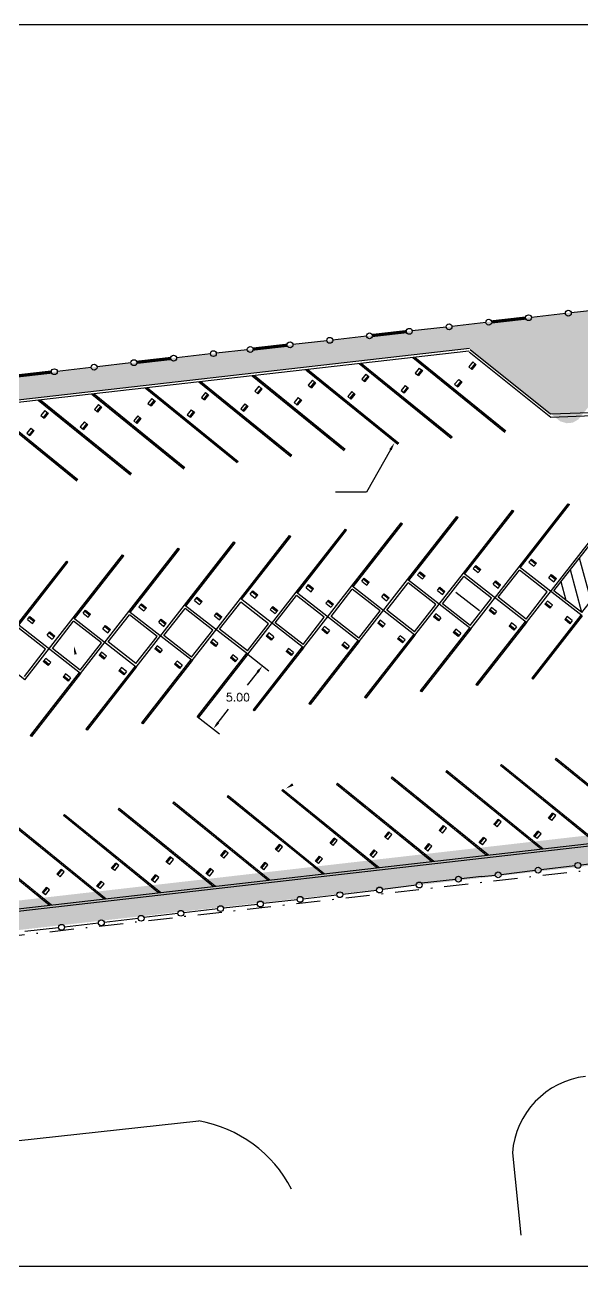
# Model space of a CAD drawing. Extents: x 506 to 706, y 928 to 1038.
# Drawn here: x 627.3 to 662.1, y 927.6 to 1005.2 of the extents above; entities that cross this region are included whole.
import ezdxf

# ---------------------------------------------------------------- set-up
doc = ezdxf.new("R2010")
doc.units = 0
doc.header["$LTSCALE"] = 3
doc.header["$MEASUREMENT"] = 0
doc.header["$PDMODE"] = 34
doc.header["$PDSIZE"] = 0.8
doc.linetypes.add('DASHDOT', pattern=[1, 0.5, -0.25, 0, -0.25])
doc.layers.get('0').update_dxf_attribs({"color": 3, "linetype": 'CONTINUOUS'})
doc.layers.get('Defpoints').update_dxf_attribs({"linetype": 'CONTINUOUS'})
for name, color, linetype in [('BARDA-REJA', 160, 'CONTINUOUS'), ('CAJON', 37, 'CONTINUOUS'), ('GUAR', 2, 'CONTINUOUS'), ('HAYCH', 30, 'CONTINUOUS'), ('LIN-ESCALERA', 41, 'CONTINUOUS'), ('P', 7, 'CONTINUOUS'), ('PLACA-POLIU', 5, 'DASHDOT'), ('SIMBOLOS-ALUMBRADO', 62, 'CONTINUOUS'), ('TEX-ALUMBRADO', 2, 'CONTINUOUS'), ('TEXT', 2, 'CONTINUOUS'), ('TOPE', 200, 'CONTINUOUS')]:
    doc.layers.add(name, color=color, linetype=linetype)
doc.layers.add('ED_GEN', color=7, linetype='CONTINUOUS', lineweight=13)
doc.styles.add('LETRAS2', font='ROMANS.SHX')
doc.dimstyles.new('COT', dxfattribs={"dimtxt": 0.5, "dimasz": 0.5, "dimexe": 0.5, "dimexo": 5, "dimgap": 0.5, "dimtad": 0, "dimtih": 1, "dimtoh": 1, "dimzin": 1, "dimdsep": 46, "dimtxsty": 'LETRAS2', "dimcen": 0.5, "dimclrd": 8, "dimclre": 8, "dimclrt": 2, "dimadec": 0, "dimazin": 0, "dimtfac": 1, "dimtix": 1, "dimtofl": 0, "dimtmove": 0, "dimatfit": 0, "dimfxl": 1, "dimtolj": 1, "dimtzin": 0, "dimarcsym": 0})
pattern_1 = [(40, (1271.9695, 616.589), (-0.060261338, 0.071816667), [])]
pattern_2 = [(0, (1271.9695, 616.589), (0.21875, 0.4375), [0, -0.4375])]

# ---------------------------------------------------------------- blocks, each defined once
blk = doc.blocks.new('TOPE')
at = {"layer": 'TOPE'}
for p, q in [((-0.311, 0.252), (-0.153, 0.446)), ((-0.311, 0.252), (0, 0)), ((-0.2, 0.388), (0.11, 0.136)), ((-0.185, 0.407), (0.126, 0.155)), ((-0.169, 0.427), (0.142, 0.175)), ((-0.153, 0.446), (0.157, 0.194)), ((0, 0), (0.157, 0.194))]:
    blk.add_line(p, q, dxfattribs=at)
blk = doc.blocks.new('*D135')
at = {"color": 8, "linetype": 'ByBlock'}
for p, q in [((622.694, 975.77), (621.187, 975.598)), ((621.74, 975.158), (621.873, 973.987)), ((622.177, 971.317), (622.044, 972.487)), ((623.244, 970.935), (621.737, 970.763))]:
    blk.add_line(p, q, dxfattribs=at)
for points in [[(621.823, 975.168), (621.657, 975.149), (621.683, 975.655)], [(622.26, 971.326), (622.095, 971.307), (622.234, 970.82)]]:
    blk.add_solid(points, dxfattribs=at)
at = {"layer": 'Defpoints', "color": 0, "linetype": 'ByBlock'}
for p in [(627.661, 976.336), (621.683, 975.655), (628.212, 971.501)]:
    blk.add_point(p, dxfattribs=at)
at = {"color": 2, "linetype": 'ByBlock', "insert": (621.959, 973.237), "char_height": 0.5, "attachment_point": 5, "style": 'LETRAS2'}
blk.add_mtext('\\A1;5.02', dxfattribs=at)
blk = doc.blocks.new('*D140')
at = {"color": 8, "linetype": 'ByBlock'}
for p, q in [((641.162, 965.94), (642.557, 964.852)), ((641.855, 964.765), (641.21, 963.939)), ((638.087, 961.999), (639.482, 960.911)), ((639.395, 961.613), (640.04, 962.439))]:
    blk.add_line(p, q, dxfattribs=at)
for points in [[(641.789, 964.817), (641.921, 964.714), (642.163, 965.159)], [(639.329, 961.664), (639.461, 961.561), (639.087, 961.218)]]:
    blk.add_solid(points, dxfattribs=at)
at = {"layer": 'Defpoints', "color": 0, "linetype": 'ByBlock'}
for p in [(637.221, 969.016), (634.145, 965.075), (642.163, 965.159)]:
    blk.add_point(p, dxfattribs=at)
at = {"color": 2, "linetype": 'ByBlock', "insert": (640.625, 963.189), "char_height": 0.5, "attachment_point": 5, "style": 'LETRAS2'}
blk.add_mtext('\\A1;5.00', dxfattribs=at)

msp = doc.modelspace()

# ---------------------------------------------------------------- hatches: boundary and pattern name
at = {"layer": 'CAJON'}
h = msp.add_hatch(dxfattribs=at)
h.set_pattern_fill('ANSI31', color=256, scale=0.75, angle=355, style=0)
h.set_pattern_definition([(40, (1353.86256, 625.96103), (-0.060261338, 0.071816667), [])])
h.paths.add_polyline_path([(660.437, 959.313), (660.5, 959.391), (666.515, 954.512), (666.376, 954.496)])
h = msp.add_hatch(dxfattribs=at)
h.set_pattern_fill('ANSI31', color=256, scale=0.75, angle=355, style=0)
h.set_pattern_definition([(40, (1347.03814, 625.18003), (-0.060261338, 0.071816667), [])])
h.paths.add_polyline_path([(653.613, 958.532), (653.676, 958.61), (659.691, 953.731), (659.552, 953.715)])
h = msp.add_hatch(dxfattribs=at)
h.set_pattern_fill('ANSI31', color=256, scale=0.75, angle=355, style=0)
h.set_pattern_definition([(40, (1350.45035, 625.57053), (-0.060261338, 0.071816667), [])])
h.paths.add_polyline_path([(657.025, 958.922), (657.088, 959), (663.103, 954.121), (662.964, 954.106)])
h = msp.add_hatch(dxfattribs=at)
h.set_pattern_fill('ANSI31', color=256, scale=0.75, angle=355, style=0)
h.set_pattern_definition([(40, (1340.213715, 624.39902), (-0.060261338, 0.071816667), [])])
h.paths.add_polyline_path([(646.788, 957.751), (646.851, 957.829), (652.866, 952.95), (652.727, 952.934)])
h = msp.add_hatch(dxfattribs=at)
h.set_pattern_fill('ANSI31', color=256, scale=0.75, angle=355, style=0)
h.set_pattern_definition([(40, (1343.62593, 624.78952), (-0.060261338, 0.071816667), [])])
h.paths.add_polyline_path([(650.201, 958.141), (650.264, 958.219), (656.279, 953.34), (656.139, 953.325)])
h = msp.add_hatch(dxfattribs=at)
h.set_pattern_fill('ANSI31', color=256, scale=0.75, angle=355, style=0)
h.set_pattern_definition([(40, (1333.38929, 623.61802), (-0.060261338, 0.071816667), [])])
h.paths.add_polyline_path([(639.964, 956.97), (640.027, 957.048), (646.042, 952.169), (645.903, 952.153)])
h = msp.add_hatch(dxfattribs=at)
h.set_pattern_fill('ANSI31', color=256, scale=0.75, angle=355, style=0)
h.set_pattern_definition([(40, (1336.8015, 624.00852), (-0.060261338, 0.071816667), [])])
h.paths.add_polyline_path([(643.376, 957.36), (643.439, 957.438), (649.454, 952.559), (649.315, 952.544)])
h = msp.add_hatch(dxfattribs=at)
h.set_pattern_fill('ANSI31', color=256, scale=0.75, angle=355, style=0)
h.set_pattern_definition([(40, (1326.56487, 622.83702), (-0.060261338, 0.071816667), [])])
h.paths.add_polyline_path([(633.14, 956.189), (633.203, 956.267), (639.218, 951.388), (639.078, 951.372)])
h = msp.add_hatch(dxfattribs=at)
h.set_pattern_fill('ANSI31', color=256, scale=0.75, angle=355, style=0)
h.set_pattern_definition([(40, (1329.97708, 623.22752), (-0.060261338, 0.071816667), [])])
h.paths.add_polyline_path([(636.552, 956.579), (636.615, 956.657), (642.63, 951.778), (642.491, 951.763)])
h = msp.add_hatch(dxfattribs=at)
h.set_pattern_fill('ANSI31', color=256, scale=0.75, angle=355, style=0)
h.set_pattern_definition([(40, (1323.15266, 622.44652), (-0.060261338, 0.071816667), [])])
h.paths.add_polyline_path([(629.727, 955.798), (629.79, 955.876), (635.805, 950.997), (635.666, 950.982)])
h = msp.add_hatch(dxfattribs=at)
h.set_pattern_fill('ANSI31', color=256, scale=0.75, angle=355, style=0)
h.set_pattern_definition([(40, (1316.32824, 621.665515), (-0.060261338, 0.071816667), [])])
h.paths.add_polyline_path([(622.903, 955.017), (622.966, 955.095), (628.981, 950.216), (628.842, 950.201)])
h = msp.add_hatch(dxfattribs=at)
h.set_pattern_fill('ANSI31', color=256, scale=0.75, angle=355, style=0)
h.set_pattern_definition([(40, (1319.74045, 622.05602), (-0.060261338, 0.071816667), [])])
h.paths.add_polyline_path([(626.315, 955.408), (626.378, 955.486), (632.393, 950.607), (632.254, 950.591)])
at = {"layer": 'GUAR'}
h = msp.add_hatch(dxfattribs=at)
h.set_pattern_fill('ANSI31', color=256, scale=0.75, angle=355, style=0)
h.set_pattern_definition(pattern_1)
h.paths.add_polyline_path([(651.683, 984.435), (651.544, 984.419), (657.294, 979.755), (657.357, 979.833)])
h = msp.add_hatch(dxfattribs=at)
h.set_pattern_fill('ANSI31', color=256, scale=0.75, angle=355, style=0)
h.set_pattern_definition(pattern_1)
h.paths.add_polyline_path([(645.001, 983.674), (644.862, 983.658), (650.612, 978.995), (650.675, 979.072)])
h = msp.add_hatch(dxfattribs=at)
h.set_pattern_fill('ANSI31', color=256, scale=0.75, angle=355, style=0)
h.set_pattern_definition(pattern_1)
h.paths.add_polyline_path([(648.342, 984.054), (648.203, 984.038), (653.953, 979.375), (654.016, 979.453)])
h = msp.add_hatch(dxfattribs=at)
h.set_pattern_fill('ANSI31', color=256, scale=0.75, angle=355, style=0)
h.set_pattern_definition([(40, (1314.39402, 621.41945), (-0.060261338, 0.071816667), [])])
h.paths.add_polyline_path([(638.319, 982.913), (638.18, 982.897), (643.93, 978.234), (643.993, 978.312)])
h = msp.add_hatch(dxfattribs=at)
h.set_pattern_fill('ANSI31', color=256, scale=0.75, angle=355, style=0)
h.set_pattern_definition([(40, (1317.73499, 621.799855), (-0.060261338, 0.071816667), [])])
h.paths.add_polyline_path([(641.66, 983.293), (641.521, 983.278), (647.271, 978.614), (647.334, 978.692)])
h = msp.add_hatch(dxfattribs=at)
h.set_pattern_fill('ANSI31', color=256, scale=0.75, angle=355, style=0)
h.set_pattern_definition([(40, (1307.71209, 620.65865), (-0.060261338, 0.071816667), [])])
h.paths.add_polyline_path([(631.637, 982.152), (631.498, 982.136), (637.248, 977.473), (637.311, 977.551)])
h = msp.add_hatch(dxfattribs=at)
h.set_pattern_fill('ANSI31', color=256, scale=0.75, angle=355, style=0)
h.set_pattern_definition([(40, (1311.05306, 621.03905), (-0.060261338, 0.071816667), [])])
h.paths.add_polyline_path([(634.978, 982.533), (634.839, 982.517), (640.589, 977.853), (640.652, 977.931)])
h = msp.add_hatch(dxfattribs=at)
h.set_pattern_fill('ANSI31', color=256, scale=0.75, angle=355, style=0)
h.set_pattern_definition([(40, (1304.37113, 620.27825), (-0.060261338, 0.071816667), [])])
h.paths.add_polyline_path([(628.296, 981.772), (628.157, 981.756), (633.907, 977.093), (633.97, 977.17)])
h = msp.add_hatch(dxfattribs=at)
h.set_pattern_fill('ANSI31', color=256, scale=0.75, angle=85, style=0)
h.set_pattern_definition([(130, (1341.60974, 624.55879), (-0.071816667, -0.060261338), [])])
h.paths.add_polyline_path([(657.785, 974.888), (657.864, 974.826), (654.788, 970.885), (654.709, 970.947)])
h = msp.add_hatch(dxfattribs=at)
h.set_pattern_fill('ANSI31', color=256, scale=0.75, angle=85, style=0)
h.set_pattern_definition([(130, (1345.091755, 624.95728), (-0.071816667, -0.060261338), [])])
h.paths.add_polyline_path([(661.267, 975.286), (661.346, 975.225), (658.27, 971.284), (658.191, 971.345)])
h = msp.add_hatch(dxfattribs=at)
h.set_pattern_fill('ANSI31', color=256, scale=0.75, angle=85, style=0)
h.set_pattern_definition([(130, (1338.12773, 624.1603), (-0.071816667, -0.060261338), [])])
h.paths.add_polyline_path([(654.303, 974.489), (654.382, 974.428), (651.306, 970.487), (651.227, 970.548)])
h = msp.add_hatch(dxfattribs=at)
h.set_pattern_fill('ANSI31', color=256, scale=0.75, angle=85, style=0)
h.set_pattern_definition([(130, (1331.16371, 623.36332), (-0.071816667, -0.060261338), [])])
h.paths.add_polyline_path([(647.339, 973.692), (647.418, 973.631), (644.342, 969.69), (644.263, 969.751)])
h = msp.add_hatch(dxfattribs=at)
h.set_pattern_fill('ANSI31', color=256, scale=0.75, angle=85, style=0)
h.set_pattern_definition([(130, (1334.64572, 623.76181), (-0.071816667, -0.060261338), [])])
h.paths.add_polyline_path([(650.821, 974.091), (650.9, 974.029), (647.824, 970.088), (647.745, 970.15)])
h = msp.add_hatch(dxfattribs=at)
h.set_pattern_fill('ANSI31', color=256, scale=0.75, angle=85, style=0)
h.set_pattern_definition([(130, (1324.19968, 622.56634), (-0.071816667, -0.060261338), [])])
h.paths.add_polyline_path([(640.375, 972.895), (640.454, 972.834), (637.378, 968.893), (637.299, 968.954)])
h = msp.add_hatch(dxfattribs=at)
h.set_pattern_fill('ANSI31', color=256, scale=0.75, angle=85, style=0)
h.set_pattern_definition([(130, (1327.68169, 622.96483), (-0.071816667, -0.060261338), [])])
h.paths.add_polyline_path([(643.857, 973.294), (643.936, 973.232), (640.86, 969.291), (640.781, 969.353)])
h = msp.add_hatch(dxfattribs=at)
h.set_pattern_fill('ANSI31', color=256, scale=6, angle=60, style=0)
h.set_pattern_definition([(105, (1271.9695, 616.589), (-0.7244444, -0.1941143), [])])
edge = h.paths.add_edge_path()
edge.add_line((665.631, 969.033), (663.707, 970.529))
edge.add_line((663.707, 970.529), (662.107, 968.48))
edge.add_line((662.107, 968.48), (660.373, 969.833))
edge.add_line((660.373, 969.833), (662.7, 972.816))
edge.add_arc((663.528, 972.17), 1.05, 59.1856, 142.03432, ccw=False)
edge.add_arc((662.264, 970.05), 3.518, -16.80176, 59.1856, ccw=False)
h = msp.add_hatch(dxfattribs=at)
h.set_pattern_fill('ANSI31', color=256, scale=0.75, angle=85, style=0)
h.set_pattern_definition([(130, (1317.23566, 621.76936), (-0.071816667, -0.060261338), [])])
h.paths.add_polyline_path([(633.411, 972.099), (633.49, 972.037), (630.414, 968.096), (630.335, 968.157)])
h = msp.add_hatch(dxfattribs=at)
h.set_pattern_fill('ANSI31', color=256, scale=0.75, angle=85, style=0)
h.set_pattern_definition([(130, (1320.71767, 622.16785), (-0.071816667, -0.060261338), [])])
h.paths.add_polyline_path([(636.893, 972.497), (636.972, 972.435), (633.896, 968.494), (633.817, 968.556)])
h = msp.add_hatch(dxfattribs=at)
h.set_pattern_fill('ANSI31', color=256, scale=0.75, angle=85, style=0)
h.set_pattern_definition([(130, (1313.75365, 621.37087), (-0.071816667, -0.060261338), [])])
h.paths.add_polyline_path([(629.929, 971.7), (630.008, 971.639), (626.932, 967.697), (626.853, 967.759)])
h = msp.add_hatch(dxfattribs=at)
h.set_pattern_fill('ANSI31', color=256, scale=0.75, angle=265, style=0)
h.set_pattern_definition([(310, (-28.24888, 1314.25899), (0.071816667, 0.060261338), [])])
h.paths.add_polyline_path([(655.576, 963.93), (655.497, 963.991), (658.573, 967.932), (658.651, 967.871)])
h = msp.add_hatch(dxfattribs=at)
h.set_pattern_fill('ANSI31', color=256, scale=0.75, angle=265, style=0)
h.set_pattern_definition([(310, (-24.76687, 1314.657475), (0.071816667, 0.060261338), [])])
h.paths.add_polyline_path([(659.058, 964.328), (658.979, 964.39), (662.055, 968.331), (662.133, 968.269)])
h = msp.add_hatch(dxfattribs=at)
h.set_pattern_fill('ANSI31', color=256, scale=0.75, angle=265, style=0)
h.set_pattern_definition([(310, (-35.2129, 1313.46201), (0.071816667, 0.060261338), [])])
h.paths.add_polyline_path([(648.612, 963.133), (648.533, 963.194), (651.609, 967.135), (651.687, 967.074)])
h = msp.add_hatch(dxfattribs=at)
h.set_pattern_fill('ANSI31', color=256, scale=0.75, angle=265, style=0)
h.set_pattern_definition([(310, (-31.73089, 1313.8605), (0.071816667, 0.060261338), [])])
h.paths.add_polyline_path([(652.094, 963.531), (652.015, 963.593), (655.091, 967.534), (655.169, 967.472)])
h = msp.add_hatch(dxfattribs=at)
h.set_pattern_fill('ANSI31', color=256, scale=0.75, angle=265, style=0)
h.set_pattern_definition([(310, (-38.69492, 1313.06352), (0.071816667, 0.060261338), [])])
h.paths.add_polyline_path([(645.13, 962.734), (645.051, 962.796), (648.127, 966.737), (648.205, 966.675)])
h = msp.add_hatch(dxfattribs=at)
h.set_pattern_fill('ANSI31', color=256, scale=0.75, angle=265, style=0)
h.set_pattern_definition([(310, (-45.65894, 1312.26654), (0.071816667, 0.060261338), [])])
h.paths.add_polyline_path([(638.166, 961.937), (638.087, 961.999), (641.162, 965.94), (641.241, 965.878)])
h = msp.add_hatch(dxfattribs=at)
h.set_pattern_fill('ANSI31', color=256, scale=0.75, angle=265, style=0)
h.set_pattern_definition([(310, (-42.17693, 1312.66503), (0.071816667, 0.060261338), [])])
h.paths.add_polyline_path([(641.648, 962.336), (641.569, 962.397), (644.644, 966.338), (644.723, 966.277)])
h = msp.add_hatch(dxfattribs=at)
h.set_pattern_fill('ANSI31', color=256, scale=0.75, angle=265, style=0)
h.set_pattern_definition([(310, (-52.62296, 1311.46956), (0.071816667, 0.060261338), [])])
h.paths.add_polyline_path([(631.202, 961.14), (631.123, 961.202), (634.198, 965.143), (634.277, 965.081)])
h = msp.add_hatch(dxfattribs=at)
h.set_pattern_fill('ANSI31', color=256, scale=0.75, angle=265, style=0)
h.set_pattern_definition([(310, (-49.14095, 1311.86805), (0.071816667, 0.060261338), [])])
h.paths.add_polyline_path([(634.684, 961.539), (634.605, 961.6), (637.68, 965.541), (637.759, 965.48)])
h = msp.add_hatch(dxfattribs=at)
h.set_pattern_fill('ANSI31', color=256, scale=0.75, angle=265, style=0)
h.set_pattern_definition([(310, (-56.10498, 1311.07107), (0.071816667, 0.060261338), [])])
h.paths.add_polyline_path([(627.72, 960.742), (627.641, 960.803), (630.716, 964.745), (630.795, 964.683)])
at = {"layer": 'HAYCH'}
h = msp.add_hatch(dxfattribs=at)
h.set_pattern_fill('DOTS', color=256, scale=7, style=0)
h.set_pattern_definition(pattern_2)
h.paths.add_polyline_path([(706.148, 992.297), (654.967, 986.49), (655.103, 984.975), (660.761, 980.431), (661.164, 980.313), (661.545, 980.347), (661.892, 980.548), (664.546, 983.822), (664.676, 984.205), (664.645, 984.604), (664.51, 984.904), (664.24, 985.179), (663.322, 985.911), (706.148, 990.787)])
h = msp.add_hatch(dxfattribs=at)
h.set_pattern_fill('DOTS', color=256, scale=7, style=0)
h.set_pattern_definition(pattern_2)
h.paths.add_polyline_path([(654.969, 986.47), (537.829, 973.132), (540.94, 966.855), (542.79, 964.41), (544.795, 964.969), (544.157, 972.343), (655.103, 984.975)])
h = msp.add_hatch(dxfattribs=at)
h.set_pattern_fill('DOTS', color=256, scale=7, style=0)
h.set_pattern_definition([(0, (1271.71724, 617.22165), (0.21875, 0.4375), [0, -0.4375])])
h.paths.add_polyline_path([(624.395, 950.202), (705.896, 959.529), (705.896, 957.538), (624.618, 948.39)])
at = {"layer": 'TEXT'}
h = msp.add_hatch(dxfattribs=at)
h.set_pattern_fill('ANSI31', color=256, scale=0.75, angle=355, style=0)
h.set_pattern_definition([(40, (1301.03016, 619.89784), (-0.060261338, 0.071816667), [])])
h.paths.add_polyline_path([(624.955, 981.391), (624.816, 981.376), (630.566, 976.712), (630.629, 976.79)])

# ---------------------------------------------------------------- linework, layer by layer
msp.add_lwpolyline([(706.148, 927.648), (706.148, 1005.204), (505.89, 1005.204), (505.89, 927.648)], close=True)
at = {"layer": 'BARDA-REJA', "const_width": 0.2}
for points in [[(658.602, 986.883), (656.481, 986.642)], [(651.15, 986.035), (649.029, 985.793)], [(643.698, 985.186), (641.578, 984.945)], [(636.428, 984.358), (634.307, 984.117)], [(628.976, 983.51), (626.856, 983.268)]]:
    msp.add_lwpolyline(points, dxfattribs=at)
at = {"layer": 'CAJON'}
for p, q in [((660.5, 959.391), (660.437, 959.313)), ((653.676, 958.61), (653.613, 958.532)), ((657.088, 959), (657.025, 958.922)), ((646.851, 957.829), (646.788, 957.751)), ((650.264, 958.219), (650.201, 958.141)), ((640.027, 957.048), (639.964, 956.97)), ((643.439, 957.438), (643.376, 957.36)), ((633.203, 956.267), (633.14, 956.189)), ((636.615, 956.657), (636.552, 956.579)), ((629.79, 955.876), (629.727, 955.798))]:
    msp.add_line(p, q, dxfattribs=at)
at = {"layer": 'ED_GEN'}
for p, q in [((653.159, 968.96), (653.198, 969.01)), ((656.641, 969.359), (656.68, 969.409)), ((646.195, 968.163), (646.234, 968.213)), ((649.677, 968.562), (649.716, 968.612)), ((639.231, 967.366), (639.27, 967.416)), ((642.713, 967.765), (642.752, 967.815)), ((632.267, 966.569), (632.306, 966.619)), ((635.749, 966.968), (635.788, 967.018)), ((628.785, 966.171), (628.824, 966.221)), ((666.515, 954.512), (660.5, 959.391)), ((659.691, 953.731), (653.676, 958.61)), ((662.964, 954.106), (657.025, 958.922)), ((663.103, 954.121), (657.088, 959)), ((666.376, 954.496), (660.437, 959.313)), ((652.866, 952.95), (646.851, 957.829)), ((656.139, 953.325), (650.201, 958.141)), ((656.279, 953.34), (650.264, 958.219)), ((659.552, 953.715), (653.613, 958.532)), ((646.042, 952.169), (640.027, 957.048)), ((649.315, 952.544), (643.376, 957.36)), ((649.454, 952.559), (643.439, 957.438)), ((652.727, 952.934), (646.788, 957.751)), ((639.218, 951.388), (633.203, 956.267)), ((642.491, 951.763), (636.552, 956.579)), ((642.63, 951.778), (636.615, 956.657)), ((645.903, 952.153), (639.964, 956.97)), ((635.666, 950.982), (629.727, 955.798)), ((635.805, 950.997), (629.79, 955.876)), ((639.078, 951.372), (633.14, 956.189)), ((628.842, 950.201), (622.903, 955.017)), ((628.981, 950.216), (622.966, 955.095)), ((632.254, 950.591), (626.315, 955.408)), ((632.393, 950.607), (626.378, 955.486))]:
    msp.add_line(p, q, dxfattribs=at)
at = {"layer": 'GUAR'}
for p, q in [((651.544, 984.419), (657.294, 979.755)), ((651.683, 984.435), (657.357, 979.833)), ((644.862, 983.658), (650.612, 978.995)), ((645.001, 983.674), (650.675, 979.072)), ((648.203, 984.038), (653.953, 979.375)), ((648.342, 984.054), (654.016, 979.453)), ((638.18, 982.897), (643.93, 978.234)), ((638.319, 982.913), (643.993, 978.312)), ((641.521, 983.278), (647.271, 978.614)), ((641.66, 983.293), (647.334, 978.692)), ((631.498, 982.136), (637.248, 977.473)), ((631.637, 982.152), (637.311, 977.551)), ((634.839, 982.517), (640.589, 977.853)), ((634.978, 982.533), (640.652, 977.931)), ((628.157, 981.756), (633.907, 977.093)), ((628.296, 981.772), (633.97, 977.17)), ((654.709, 970.947), (657.785, 974.888)), ((657.785, 974.888), (657.864, 974.826)), ((658.191, 971.345), (661.267, 975.286)), ((658.27, 971.284), (661.346, 975.225)), ((661.267, 975.286), (661.346, 975.225)), ((651.227, 970.548), (654.303, 974.489)), ((651.306, 970.487), (654.382, 974.428)), ((654.303, 974.489), (654.382, 974.428)), ((654.788, 970.885), (657.864, 974.826)), ((644.263, 969.751), (647.339, 973.692)), ((644.342, 969.69), (647.418, 973.631)), ((647.339, 973.692), (647.418, 973.631)), ((647.745, 970.15), (650.821, 974.091)), ((647.824, 970.088), (650.9, 974.029)), ((650.821, 974.091), (650.9, 974.029)), ((637.299, 968.954), (640.375, 972.895)), ((637.378, 968.893), (640.454, 972.834)), ((640.375, 972.895), (640.454, 972.834)), ((640.781, 969.353), (643.857, 973.294)), ((640.86, 969.291), (643.936, 973.232)), ((643.857, 973.294), (643.936, 973.232)), ((658.651, 967.871), (662.582, 972.908)), ((660.373, 969.833), (662.7, 972.816)), ((630.335, 968.157), (633.411, 972.099)), ((630.414, 968.096), (633.49, 972.037)), ((633.411, 972.099), (633.49, 972.037)), ((633.817, 968.556), (636.893, 972.497)), ((633.896, 968.494), (636.972, 972.435)), ((636.893, 972.497), (636.972, 972.435)), ((626.853, 967.759), (629.929, 971.7)), ((626.932, 967.697), (630.008, 971.639)), ((629.929, 971.7), (630.008, 971.639)), ((655.169, 967.472), (658.191, 971.345)), ((656.891, 969.435), (658.217, 971.135)), ((662.133, 968.269), (658.191, 971.345)), ((659.952, 969.781), (658.217, 971.135)), ((648.205, 966.675), (651.227, 970.548)), ((649.927, 968.638), (651.253, 970.338)), ((655.169, 967.472), (651.227, 970.548)), ((652.988, 968.984), (651.253, 970.338)), ((651.687, 967.074), (654.709, 970.947)), ((653.409, 969.036), (654.735, 970.736)), ((658.651, 967.871), (654.709, 970.947)), ((656.47, 969.383), (654.735, 970.736)), ((662.107, 968.48), (663.707, 970.529)), ((641.241, 965.878), (644.263, 969.751)), ((642.963, 967.841), (644.289, 969.541)), ((648.205, 966.675), (644.263, 969.751)), ((646.024, 968.187), (644.289, 969.541)), ((644.723, 966.277), (647.745, 970.15)), ((646.445, 968.239), (647.771, 969.939)), ((651.687, 967.074), (647.745, 970.15)), ((649.506, 968.586), (647.771, 969.939)), ((658.625, 968.081), (659.952, 969.781)), ((662.107, 968.48), (660.373, 969.833)), ((634.277, 965.081), (637.299, 968.954)), ((635.999, 967.044), (637.325, 968.744)), ((641.241, 965.878), (637.299, 968.954)), ((639.06, 967.39), (637.325, 968.744)), ((637.759, 965.48), (640.781, 969.353)), ((639.481, 967.442), (640.807, 969.142)), ((644.723, 966.277), (640.781, 969.353)), ((642.542, 967.789), (640.807, 969.142)), ((651.661, 967.284), (652.988, 968.984)), ((655.143, 967.683), (653.409, 969.036)), ((655.143, 967.683), (656.47, 969.383)), ((658.625, 968.081), (656.891, 969.435)), ((627.313, 964.285), (630.335, 968.157)), ((629.035, 966.247), (630.361, 967.947)), ((634.277, 965.081), (630.335, 968.157)), ((632.096, 966.593), (630.361, 967.947)), ((630.795, 964.683), (633.817, 968.556)), ((632.517, 966.645), (633.843, 968.345)), ((637.759, 965.48), (633.817, 968.556)), ((635.578, 966.992), (633.843, 968.345)), ((644.697, 966.487), (646.024, 968.187)), ((648.179, 966.886), (646.445, 968.239)), ((648.179, 966.886), (649.506, 968.586)), ((651.661, 967.284), (649.927, 968.638)), ((658.573, 967.932), (655.497, 963.991)), ((662.055, 968.331), (658.979, 964.39)), ((662.133, 968.269), (659.058, 964.328)), ((627.313, 964.285), (623.371, 967.36)), ((630.795, 964.683), (626.853, 967.759)), ((628.614, 966.195), (626.879, 967.548)), ((637.733, 965.691), (639.06, 967.39)), ((641.215, 966.089), (639.481, 967.442)), ((641.215, 966.089), (642.542, 967.789)), ((644.697, 966.487), (642.963, 967.841)), ((651.609, 967.135), (648.533, 963.194)), ((655.091, 967.534), (652.015, 963.593)), ((655.169, 967.472), (652.094, 963.531)), ((658.651, 967.871), (655.576, 963.93)), ((630.769, 964.894), (632.096, 966.593)), ((634.251, 965.292), (632.517, 966.645)), ((634.251, 965.292), (635.578, 966.992)), ((637.733, 965.691), (635.999, 967.044)), ((648.127, 966.737), (645.051, 962.796)), ((648.205, 966.675), (645.13, 962.734)), ((651.687, 967.074), (648.612, 963.133)), ((627.287, 964.495), (628.614, 966.195)), ((630.769, 964.894), (629.035, 966.247)), ((641.162, 965.94), (638.087, 961.999)), ((641.241, 965.878), (638.166, 961.937)), ((644.644, 966.338), (641.569, 962.397)), ((644.723, 966.277), (641.648, 962.336)), ((634.198, 965.143), (631.123, 961.202)), ((634.277, 965.081), (631.202, 961.14)), ((637.68, 965.541), (634.605, 961.6)), ((637.759, 965.48), (634.684, 961.539)), ((630.716, 964.745), (627.641, 960.803)), ((630.795, 964.683), (627.72, 960.742)), ((659.058, 964.328), (658.979, 964.39)), ((652.094, 963.531), (652.015, 963.593)), ((655.576, 963.93), (655.497, 963.991)), ((645.13, 962.734), (645.051, 962.796)), ((648.612, 963.133), (648.533, 963.194)), ((638.166, 961.937), (638.087, 961.999)), ((641.648, 962.336), (641.569, 962.397)), ((631.202, 961.14), (631.123, 961.202)), ((634.684, 961.539), (634.605, 961.6)), ((627.72, 960.742), (627.641, 960.803)), ((554.472, 927.648), (638.177, 936.723)), ((657.776, 934.729), (658.301, 929.577))]:
    msp.add_line(p, q, dxfattribs=at)
for centre, radius, start, end in [((662.966, 934.336), 5.205, 96.89569, 175.66835), ((636.788, 928.769), 8.074, 27.2657, 80.09198)]:
    msp.add_arc(centre, radius, start, end, dxfattribs=at)
at = {"layer": 'LIN-ESCALERA'}
for p, q in [((663.57, 987.449), (661.449, 987.207)), ((656.118, 986.6), (653.997, 986.359)), ((658.602, 986.883), (656.481, 986.642)), ((661.086, 987.166), (658.965, 986.924)), ((648.666, 985.752), (646.545, 985.51)), ((651.15, 986.035), (649.029, 985.793)), ((653.634, 986.317), (651.513, 986.076)), ((655.103, 984.975), (544.157, 972.343)), ((643.698, 985.186), (641.578, 984.945)), ((646.182, 985.469), (644.062, 985.228)), ((655.058, 984.819), (544.322, 972.211)), ((636.428, 984.358), (634.307, 984.117)), ((638.912, 984.641), (636.791, 984.4)), ((641.214, 984.903), (639.275, 984.683)), ((655.083, 984.769), (660.176, 980.695)), ((655.128, 984.925), (660.157, 980.903)), ((628.976, 983.51), (626.856, 983.268)), ((631.46, 983.793), (629.339, 983.551)), ((633.944, 984.076), (631.823, 983.834)), ((660.157, 980.903), (665.941, 981.094)), ((660.176, 980.695), (666.351, 980.921)), ((570.98, 943.579), (706.148, 959.048)), ((570.997, 943.43), (706.165, 958.899)), ((659.562, 952.425), (661.682, 952.678)), ((662.044, 952.721), (664.164, 952.974)), ((654.218, 951.809), (652.095, 951.582)), ((655.849, 951.983), (654.581, 951.848)), ((655.849, 951.983), (656.703, 952.085)), ((657.065, 952.128), (659.199, 952.382)), ((649.292, 951.128), (647.175, 950.86)), ((651.773, 951.442), (649.655, 951.174)), ((641.844, 950.254), (639.724, 950.007)), ((644.327, 950.544), (642.207, 950.297)), ((646.811, 950.834), (644.691, 950.587)), ((634.394, 949.362), (632.273, 949.12)), ((636.878, 949.675), (634.758, 949.428)), ((639.361, 949.965), (637.241, 949.717)), ((629.426, 948.795), (627.306, 948.553)), ((631.91, 949.079), (629.79, 948.836))]:
    msp.add_line(p, q, dxfattribs=at)
for centre in [(661.268, 987.187), (653.816, 986.338), (656.3, 986.621), (658.784, 986.904), (648.848, 985.773), (651.332, 986.055), (641.396, 984.924), (643.88, 985.207), (646.364, 985.49), (634.126, 984.096), (636.61, 984.379), (639.094, 984.662), (629.158, 983.531), (631.642, 983.813), (659.382, 952.392), (661.864, 952.687), (651.954, 951.464), (654.4, 951.828), (656.885, 952.093), (646.992, 950.855), (649.474, 951.151), (639.543, 949.986), (642.026, 950.276), (644.509, 950.565), (634.576, 949.383), (637.06, 949.696), (629.608, 948.816), (632.092, 949.099)]:
    msp.add_circle(centre, 0.183, dxfattribs=at)
at = {"layer": 'P', "color": 8}
for p, q in [((650.158, 978.655), (648.661, 975.997)), ((648.661, 975.997), (646.725, 975.997))]:
    msp.add_line(p, q, dxfattribs=at)
at = {"layer": 'P'}
msp.add_line((643.439, 957.438), (643.376, 957.36), dxfattribs=at)
at = {"layer": 'P', "color": 8}
msp.add_solid([(650.085, 978.695), (650.23, 978.614), (650.403, 979.09)], dxfattribs=at)
at = {"layer": 'PLACA-POLIU'}
msp.add_line((570.363, 941.847), (706.148, 957.387), dxfattribs=at)
at = {"layer": 'SIMBOLOS-ALUMBRADO'}
msp.add_line((654.234, 969.754), (655.719, 968.606), dxfattribs=at)
at = {"layer": 'TEX-ALUMBRADO', "color": 8}
msp.add_solid([(630.396, 965.856), (630.56, 965.884), (630.395, 966.363)], dxfattribs=at)
at = {"layer": 'TEXT'}
for p, q in [((624.816, 981.376), (630.566, 976.712)), ((624.955, 981.391), (630.629, 976.79))]:
    msp.add_line(p, q, dxfattribs=at)
at = {"layer": 'TEXT', "color": 8}
for p, q in [((650.158, 978.655), (648.661, 975.997)), ((648.661, 975.997), (646.725, 975.997))]:
    msp.add_line(p, q, dxfattribs=at)
for points in [[(650.085, 978.695), (650.23, 978.614), (650.403, 979.09)], [(644.099, 957.674), (644.011, 957.816), (643.629, 957.484)]]:
    msp.add_solid(points, dxfattribs=at)
at = {"layer": 'TOPE'}
for p, q in [((651.959, 983.76), (651.707, 983.45)), ((651.707, 983.45), (651.901, 983.292)), ((652.095, 983.65), (651.843, 983.339)), ((652.114, 983.634), (651.862, 983.324)), ((652.134, 983.619), (651.882, 983.308)), ((652.153, 983.603), (651.901, 983.292)), ((651.959, 983.76), (652.153, 983.603)), ((655.3, 984.141), (655.048, 983.83)), ((655.048, 983.83), (655.242, 983.673)), ((655.436, 984.031), (655.184, 983.72)), ((655.455, 984.015), (655.203, 983.704)), ((655.475, 983.999), (655.223, 983.688)), ((655.494, 983.983), (655.242, 983.673)), ((655.3, 984.141), (655.494, 983.983)), ((645.277, 983), (645.025, 982.689)), ((645.025, 982.689), (645.219, 982.531)), ((645.413, 982.889), (645.161, 982.579)), ((645.432, 982.874), (645.18, 982.563)), ((645.452, 982.858), (645.2, 982.547)), ((645.471, 982.842), (645.219, 982.531)), ((645.277, 983), (645.471, 982.842)), ((648.618, 983.38), (648.366, 983.069)), ((648.366, 983.069), (648.56, 982.912)), ((648.754, 983.27), (648.502, 982.959)), ((648.773, 983.254), (648.521, 982.943)), ((648.793, 983.238), (648.541, 982.928)), ((648.812, 983.222), (648.56, 982.912)), ((648.618, 983.38), (648.812, 983.222)), ((651.077, 982.673), (650.825, 982.362)), ((651.077, 982.673), (651.271, 982.516)), ((654.418, 983.053), (654.166, 982.743)), ((654.166, 982.743), (654.36, 982.585)), ((654.554, 982.943), (654.302, 982.633)), ((654.573, 982.927), (654.321, 982.617)), ((654.593, 982.912), (654.341, 982.601)), ((654.612, 982.896), (654.36, 982.585)), ((654.418, 983.053), (654.612, 982.896)), ((638.595, 982.239), (638.343, 981.928)), ((638.343, 981.928), (638.537, 981.771)), ((638.731, 982.129), (638.479, 981.818)), ((638.75, 982.113), (638.498, 981.802)), ((638.77, 982.097), (638.518, 981.786)), ((638.789, 982.081), (638.537, 981.771)), ((638.595, 982.239), (638.789, 982.081)), ((641.936, 982.619), (641.684, 982.309)), ((641.684, 982.309), (641.878, 982.151)), ((642.072, 982.509), (641.82, 982.198)), ((642.091, 982.493), (641.839, 982.183)), ((642.111, 982.477), (641.859, 982.167)), ((642.13, 982.462), (641.878, 982.151)), ((641.936, 982.619), (642.13, 982.462)), ((644.395, 981.912), (644.143, 981.602)), ((644.395, 981.912), (644.589, 981.755)), ((647.736, 982.293), (647.484, 981.982)), ((647.484, 981.982), (647.678, 981.825)), ((647.872, 982.182), (647.62, 981.872)), ((647.891, 982.167), (647.639, 981.856)), ((647.911, 982.151), (647.659, 981.84)), ((647.93, 982.135), (647.678, 981.825)), ((647.736, 982.293), (647.93, 982.135)), ((650.825, 982.362), (651.019, 982.205)), ((651.213, 982.563), (650.961, 982.252)), ((651.232, 982.547), (650.98, 982.236)), ((651.252, 982.531), (651, 982.221)), ((651.271, 982.516), (651.019, 982.205)), ((628.572, 981.098), (628.32, 980.787)), ((628.572, 981.098), (628.766, 980.94)), ((631.913, 981.478), (631.661, 981.167)), ((631.661, 981.167), (631.855, 981.01)), ((632.049, 981.368), (631.797, 981.057)), ((632.068, 981.352), (631.816, 981.041)), ((632.088, 981.336), (631.836, 981.026)), ((632.107, 981.32), (631.855, 981.01)), ((631.913, 981.478), (632.107, 981.32)), ((635.254, 981.858), (635.002, 981.548)), ((635.002, 981.548), (635.196, 981.39)), ((635.39, 981.748), (635.138, 981.437)), ((635.409, 981.732), (635.157, 981.422)), ((635.429, 981.717), (635.177, 981.406)), ((635.448, 981.701), (635.196, 981.39)), ((635.254, 981.858), (635.448, 981.701)), ((637.713, 981.151), (637.461, 980.841)), ((637.713, 981.151), (637.907, 980.994)), ((641.054, 981.532), (640.802, 981.221)), ((640.802, 981.221), (640.996, 981.064)), ((641.19, 981.422), (640.938, 981.111)), ((641.209, 981.406), (640.957, 981.095)), ((641.229, 981.39), (640.977, 981.079)), ((641.248, 981.374), (640.996, 981.064)), ((641.054, 981.532), (641.248, 981.374)), ((644.143, 981.602), (644.337, 981.444)), ((644.531, 981.802), (644.279, 981.491)), ((644.55, 981.786), (644.298, 981.476)), ((644.57, 981.771), (644.318, 981.46)), ((644.589, 981.755), (644.337, 981.444)), ((628.32, 980.787), (628.514, 980.629)), ((628.708, 980.987), (628.456, 980.677)), ((628.727, 980.972), (628.475, 980.661)), ((628.747, 980.956), (628.495, 980.645)), ((628.766, 980.94), (628.514, 980.629)), ((631.031, 980.391), (630.779, 980.08)), ((631.031, 980.391), (631.225, 980.233)), ((634.372, 980.771), (634.12, 980.46)), ((634.12, 980.46), (634.314, 980.303)), ((634.508, 980.661), (634.256, 980.35)), ((634.528, 980.645), (634.276, 980.334)), ((634.547, 980.629), (634.295, 980.319)), ((634.566, 980.614), (634.314, 980.303)), ((634.372, 980.771), (634.566, 980.614)), ((637.461, 980.841), (637.655, 980.683)), ((637.849, 981.041), (637.597, 980.731)), ((637.868, 981.025), (637.617, 980.715)), ((637.888, 981.01), (637.636, 980.699)), ((637.907, 980.994), (637.655, 980.683)), ((627.69, 980.01), (627.438, 979.7)), ((627.438, 979.7), (627.632, 979.542)), ((627.826, 979.9), (627.574, 979.589)), ((627.846, 979.884), (627.594, 979.574)), ((627.865, 979.869), (627.613, 979.558)), ((627.884, 979.853), (627.632, 979.542)), ((627.69, 980.01), (627.884, 979.853)), ((630.779, 980.08), (630.973, 979.922)), ((631.167, 980.28), (630.915, 979.97)), ((631.187, 980.265), (630.935, 979.954)), ((631.206, 980.249), (630.954, 979.938)), ((631.225, 980.233), (630.973, 979.922)), ((656.623, 955.254), (656.875, 955.564)), ((656.642, 955.238), (656.894, 955.549)), ((656.662, 955.222), (656.913, 955.533)), ((656.681, 955.207), (656.933, 955.517)), ((657.069, 955.407), (656.875, 955.564)), ((660.035, 955.644), (660.287, 955.955)), ((660.229, 955.487), (660.035, 955.644)), ((660.054, 955.629), (660.306, 955.939)), ((660.074, 955.613), (660.326, 955.923)), ((660.093, 955.597), (660.345, 955.908)), ((660.229, 955.487), (660.481, 955.797)), ((660.481, 955.797), (660.287, 955.955)), ((649.798, 954.473), (650.05, 954.783)), ((649.818, 954.457), (650.07, 954.768)), ((649.837, 954.441), (650.089, 954.752)), ((649.856, 954.426), (650.108, 954.736)), ((650.244, 954.626), (650.05, 954.783)), ((653.21, 954.863), (653.462, 955.174)), ((653.405, 954.706), (653.21, 954.863)), ((653.23, 954.848), (653.482, 955.158)), ((653.249, 954.832), (653.501, 955.142)), ((653.269, 954.816), (653.521, 955.127)), ((653.405, 954.706), (653.657, 955.016)), ((653.657, 955.016), (653.462, 955.174)), ((656.817, 955.096), (656.623, 955.254)), ((656.817, 955.096), (657.069, 955.407)), ((659.12, 954.516), (659.372, 954.827)), ((659.139, 954.5), (659.391, 954.811)), ((659.159, 954.485), (659.411, 954.795)), ((659.178, 954.469), (659.43, 954.779)), ((659.566, 954.669), (659.372, 954.827)), ((642.974, 953.692), (643.226, 954.002)), ((642.993, 953.676), (643.245, 953.987)), ((643.013, 953.66), (643.265, 953.971)), ((643.032, 953.645), (643.284, 953.955)), ((643.42, 953.845), (643.226, 954.002)), ((646.386, 954.082), (646.638, 954.393)), ((646.58, 953.925), (646.386, 954.082)), ((646.405, 954.067), (646.657, 954.377)), ((646.425, 954.051), (646.677, 954.361)), ((646.444, 954.035), (646.696, 954.346)), ((646.58, 953.925), (646.832, 954.235)), ((646.832, 954.235), (646.638, 954.393)), ((649.992, 954.315), (649.798, 954.473)), ((649.992, 954.315), (650.244, 954.626)), ((652.295, 953.735), (652.547, 954.046)), ((652.315, 953.719), (652.567, 954.03)), ((652.334, 953.704), (652.586, 954.014)), ((652.354, 953.688), (652.606, 953.998)), ((652.741, 953.888), (652.547, 954.046)), ((655.708, 954.126), (655.96, 954.436)), ((655.902, 953.968), (655.708, 954.126)), ((655.727, 954.11), (655.979, 954.42)), ((655.746, 954.094), (655.998, 954.405)), ((655.766, 954.078), (656.018, 954.389)), ((655.902, 953.968), (656.154, 954.279)), ((656.154, 954.279), (655.96, 954.436)), ((659.314, 954.359), (659.12, 954.516)), ((659.314, 954.359), (659.566, 954.669)), ((636.149, 952.911), (636.401, 953.221)), ((636.169, 952.895), (636.421, 953.206)), ((636.188, 952.879), (636.44, 953.19)), ((636.208, 952.864), (636.46, 953.174)), ((636.596, 953.064), (636.401, 953.221)), ((639.562, 953.301), (639.814, 953.612)), ((639.756, 953.144), (639.562, 953.301)), ((639.581, 953.286), (639.833, 953.596)), ((639.6, 953.27), (639.852, 953.58)), ((639.62, 953.254), (639.872, 953.565)), ((639.756, 953.144), (640.008, 953.454)), ((640.008, 953.454), (639.814, 953.612)), ((643.168, 953.534), (642.974, 953.692)), ((643.168, 953.534), (643.42, 953.845)), ((645.471, 952.954), (645.723, 953.265)), ((645.49, 952.938), (645.742, 953.249)), ((645.51, 952.923), (645.762, 953.233)), ((645.529, 952.907), (645.781, 953.217)), ((645.917, 953.107), (645.723, 953.265)), ((648.883, 953.345), (649.135, 953.655)), ((649.077, 953.187), (648.883, 953.345)), ((648.903, 953.329), (649.155, 953.639)), ((648.922, 953.313), (649.174, 953.624)), ((648.941, 953.297), (649.193, 953.608)), ((649.077, 953.187), (649.329, 953.498)), ((649.329, 953.498), (649.135, 953.655)), ((652.49, 953.578), (652.295, 953.735)), ((652.49, 953.578), (652.741, 953.888)), ((629.325, 952.13), (629.577, 952.44)), ((629.344, 952.114), (629.596, 952.425)), ((629.364, 952.098), (629.616, 952.409)), ((629.383, 952.083), (629.635, 952.393)), ((629.771, 952.283), (629.577, 952.44)), ((632.737, 952.52), (632.989, 952.831)), ((632.931, 952.363), (632.737, 952.52)), ((632.757, 952.505), (633.009, 952.815)), ((632.776, 952.489), (633.028, 952.799)), ((632.795, 952.473), (633.047, 952.784)), ((632.931, 952.363), (633.183, 952.673)), ((633.183, 952.673), (632.989, 952.831)), ((636.344, 952.753), (636.149, 952.911)), ((636.344, 952.753), (636.596, 953.064)), ((638.647, 952.173), (638.898, 952.484)), ((638.666, 952.157), (638.918, 952.468)), ((638.685, 952.142), (638.937, 952.452)), ((638.705, 952.126), (638.957, 952.436)), ((639.093, 952.326), (638.898, 952.484)), ((642.059, 952.564), (642.311, 952.874)), ((642.253, 952.406), (642.059, 952.564)), ((642.078, 952.548), (642.33, 952.858)), ((642.098, 952.532), (642.35, 952.843)), ((642.117, 952.516), (642.369, 952.827)), ((642.253, 952.406), (642.505, 952.717)), ((642.505, 952.717), (642.311, 952.874)), ((645.665, 952.797), (645.471, 952.954)), ((645.665, 952.797), (645.917, 953.107)), ((629.519, 951.972), (629.325, 952.13)), ((629.519, 951.972), (629.771, 952.283)), ((631.822, 951.392), (632.074, 951.703)), ((631.842, 951.376), (632.093, 951.687)), ((631.861, 951.361), (632.113, 951.671)), ((631.88, 951.345), (632.132, 951.655)), ((632.268, 951.545), (632.074, 951.703)), ((635.234, 951.783), (635.486, 952.093)), ((635.428, 951.625), (635.234, 951.783)), ((635.254, 951.767), (635.506, 952.077)), ((635.273, 951.751), (635.525, 952.062)), ((635.293, 951.735), (635.545, 952.046)), ((635.428, 951.625), (635.68, 951.936)), ((635.68, 951.936), (635.486, 952.093)), ((638.841, 952.016), (638.647, 952.173)), ((638.841, 952.016), (639.093, 952.326)), ((628.41, 951.002), (628.662, 951.312)), ((628.604, 950.844), (628.41, 951.002)), ((628.429, 950.986), (628.681, 951.296)), ((628.449, 950.97), (628.701, 951.281)), ((628.468, 950.954), (628.72, 951.265)), ((628.604, 950.844), (628.856, 951.155)), ((628.856, 951.155), (628.662, 951.312)), ((632.016, 951.235), (631.822, 951.392)), ((632.016, 951.235), (632.268, 951.545))]:
    msp.add_line(p, q, dxfattribs=at)

# ---------------------------------------------------------------- block references
at = {"layer": 'CAJON'}
for p in [(659.122, 971.38), (652.158, 970.583), (655.64, 970.982), (645.194, 969.786), (648.676, 970.185), (656.882, 970.013), (660.364, 970.411), (641.712, 969.388), (649.918, 969.216), (653.4, 969.614), (634.748, 968.591), (638.23, 968.989), (642.954, 968.419), (646.436, 968.817), (627.784, 967.794), (631.266, 968.192), (635.99, 967.622), (639.472, 968.02), (629.026, 966.825), (632.508, 967.223)]:
    msp.add_blockref('TOPE', p, dxfattribs=at)
at = {"layer": 'CAJON', "rotation": 180}
for p in [(656.479, 968.805), (659.961, 969.204), (649.515, 968.008), (652.997, 968.407), (661.203, 968.235), (642.551, 967.211), (646.033, 967.61), (654.239, 967.438), (657.721, 967.836), (635.587, 966.414), (639.069, 966.813), (647.275, 966.641), (650.757, 967.039), (628.623, 965.617), (632.105, 966.016), (640.31, 965.844), (643.792, 966.242), (633.346, 965.047), (636.828, 965.445), (629.864, 964.648)]:
    msp.add_blockref('TOPE', p, dxfattribs=at)

# ---------------------------------------------------------------- dimensions: what is measured, and where the dimension line sits
at = {"layer": 'P'}
dim = msp.add_aligned_dim(p1=(628.212, 971.501), p2=(627.661, 976.336), distance=6.017, text='5.02', dimstyle='COT', dxfattribs=at)
dim.commit()
dim.dimension.update_dxf_attribs({"geometry": '*D135', "text_midpoint": (621.959, 973.237)})
dim = msp.add_aligned_dim(p1=(634.145, 965.075), p2=(637.221, 969.016), distance=-6.269, dimstyle='COT', dxfattribs=at)
dim.commit()
dim.dimension.update_dxf_attribs({"geometry": '*D140', "text_midpoint": (640.625, 963.189)})

doc.saveas('drawing.dxf')
